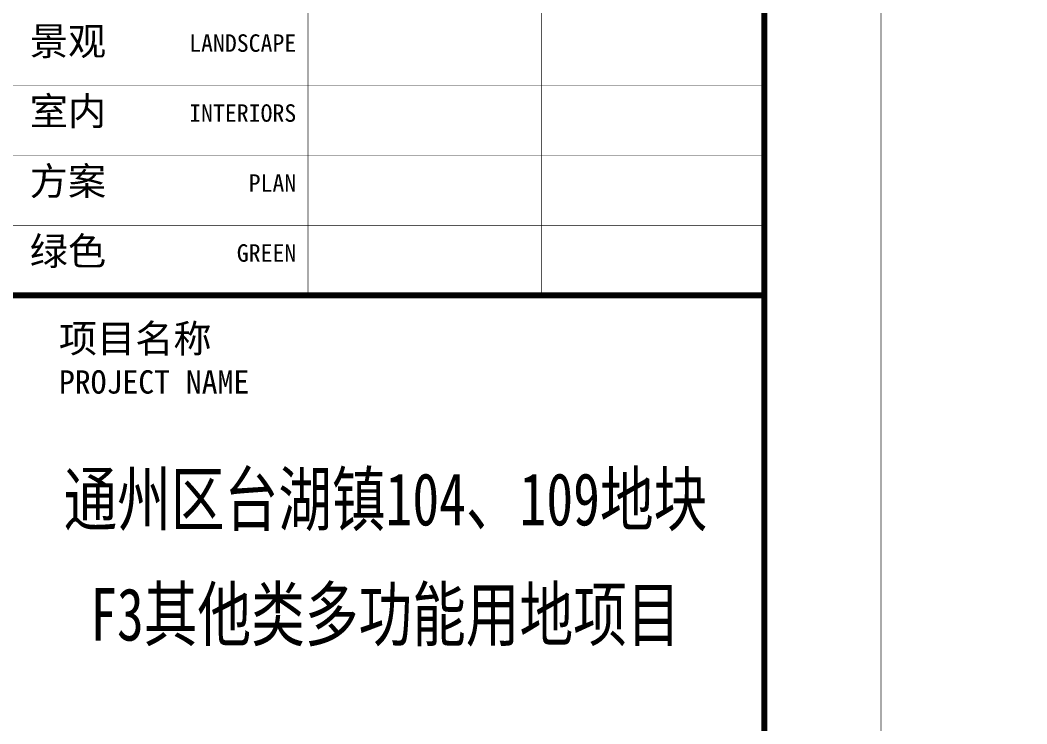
# Model space of a CAD drawing. Extents: x -483182 to 812890, y -390528 to -214858.
# Drawn here: x -406463 to -397829, y -306416 to -300382 of the extents above; entities that cross this region are included whole.
import ezdxf
from ezdxf.enums import TextEntityAlignment as Align

# ---------------------------------------------------------------- set-up
doc = ezdxf.new("R2010")
doc.units = 0
doc.header["$LTSCALE"] = 1000
doc.header["$MEASUREMENT"] = 0
doc.styles.add('图签信息$0$华文细黑', font='STXIHEI_0.TTF', dxfattribs={"height": 10})

# ---------------------------------------------------------------- blocks, each defined once
blk = doc.blocks.new('图框-A1')
at = {"const_width": 0.05}
blk.add_lwpolyline([(0, 0), (841, 0), (841, 594), (0, 594)], close=True, dxfattribs=at)
blk = doc.blocks.new('图签信息')
at = {"const_width": 0.5}
for points in [[(-65, 574), (-65, 500.5), (0, 500.5), (0, 574)], [(-65, 0), (0, 0), (0, 500.5), (-65, 500.5)]]:
    blk.add_lwpolyline(points, close=True, dxfattribs=at)
at = {"const_width": 0.05}
for points in [[(-39.145, 566.5), (-39.145, 500.5)], [(-19.101, 566.5), (-19.101, 500.5)], [(-65, 518.5), (0, 518.5)], [(-65, 512.5), (0, 512.5)], [(-65, 512.5), (0, 512.5)], [(-65, 506.5), (0, 506.5)], [(-65, 500.5), (0, 500.5)]]:
    blk.add_lwpolyline(points, dxfattribs=at)
at = {"style": '图签信息$0$华文细黑'}
for s, height, p in [('景观', 2.4, (-63, 523.5)), ('室内', 2.4, (-63, 517.5)), ('方案', 2.4, (-63, 511.5)), ('绿色', 2.4, (-63, 505.5)), ('项目名称', 2.4, (-60.5, 498.003)), ('PROJECT NAME', 2, (-60.5, 494.079))]:
    blk.add_text(s, height=height, dxfattribs=at).set_placement(p, align=Align.TOP_LEFT)
for s, p in [('LANDSCAPE', (-40.145, 522.886)), ('INTERIORS', (-40.145, 516.886)), ('PLAN', (-40.145, 510.886)), ('GREEN', (-40.145, 504.886))]:
    blk.add_text(s, height=1.5, dxfattribs=at).set_placement(p, align=Align.TOP_RIGHT)
at = {"color": 4, "style": '图签信息$0$华文细黑', "width": 0.75}
for s, p in [('通州区台湖镇104、109地块', (-32.5, 480.778)), ('F3其他类多功能用地项目', (-32.5, 470.905))]:
    blk.add_text(s, height=4.5, dxfattribs=at).set_placement(p, align=Align.CENTER)

msp = doc.modelspace()

# ---------------------------------------------------------------- block references
for name, p, xscale, yscale, zscale in [('图框-A1', (-483180, -353791.9), 100, 100, 100), ('图框-A1', (-399080, -353791.9), 100, 100, 100), ('图签信息', (-400080, -352791.9), 100.0000000000001, 100.0000000000001, 100.0000000000001)]:
    msp.add_blockref(name, p, dxfattribs=dict(xscale=xscale, yscale=yscale, zscale=zscale))

doc.saveas('drawing.dxf')
